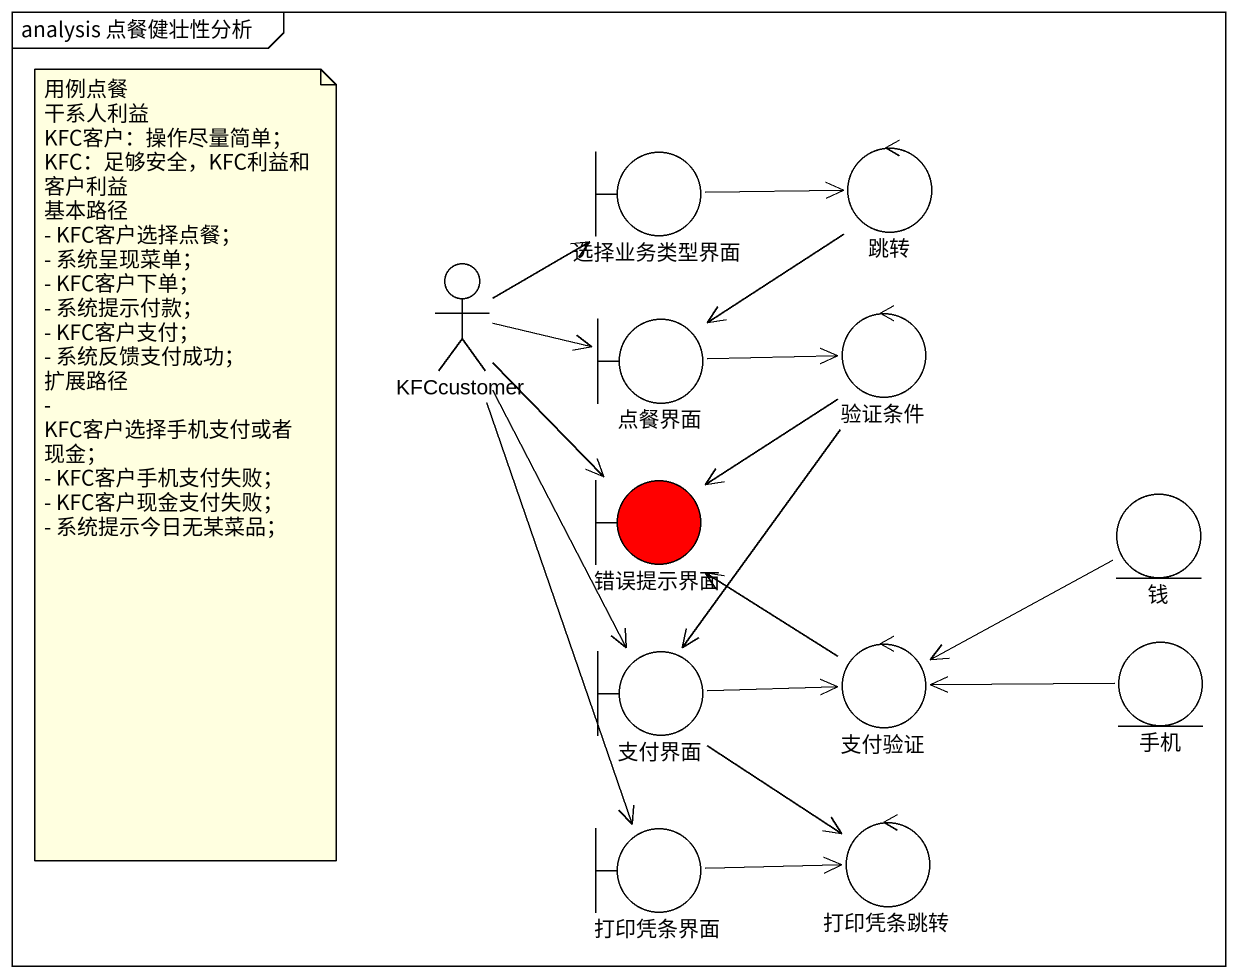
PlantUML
@startuml
mainframe analysis 点餐健壮性分析
boundary 选择业务类型界面
control 跳转
actor KFCcustomer
boundary 点餐界面
control 验证条件
boundary 错误提示界面 #FF0000
entity 钱
boundary 支付界面
control 支付验证
entity 手机
boundary 打印凭条界面
control 打印凭条跳转
选择业务类型界面 -right-> 跳转
跳转 --> 点餐界面
KFCcustomer -up-> 选择业务类型界面
KFCcustomer -right-> 点餐界面
KFCcustomer --> 错误提示界面
KFCcustomer --> 支付界面
KFCcustomer --> 打印凭条界面
点餐界面 -right-> 验证条件
验证条件 --> 错误提示界面
验证条件 --> 支付界面
钱 -left-> 支付验证
支付界面 -right-> 支付验证
支付界面 --> 打印凭条跳转
支付验证 -up-> 错误提示界面
手机 -left-> 支付验证
打印凭条界面 -right-> 打印凭条跳转
note as N1
  用例点餐
  干系人利益
  KFC客户：操作尽量简单；
  KFC：足够安全，KFC利益和客户利益
  基本路径
  - KFC客户选择点餐；
  - 系统呈现菜单；
  - KFC客户下单；
  - 系统提示付款；
  - KFC客户支付；
  - 系统反馈支付成功；
  扩展路径
  - KFC客户选择手机支付或者现金；
  - KFC客户手机支付失败；
  - KFC客户现金支付失败；
  - 系统提示今日无某菜品；
end note
@enduml
